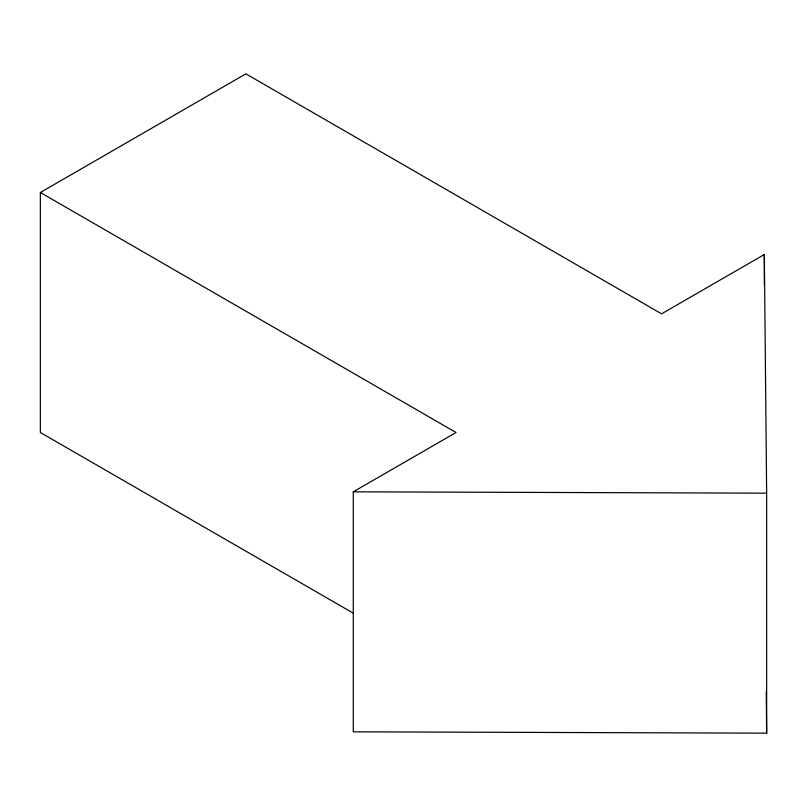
<?xml version="1.0" encoding="UTF-8"?>
<svg xmlns="http://www.w3.org/2000/svg" width="807" height="807" viewBox="0 0 807 807"><rect width="100%" height="100%" fill="white"/><g stroke="black" fill="none" stroke-linecap="round" stroke-linejoin="round"><path stroke-width="1.21" d="M40.35 192.5L245.883 73.841L661.569 313.832L764.34 254.498L766.65 493.168L766.65 733.159L353.274 731.828L353.274 491.826L456.036 432.502L40.35 192.5L40.35 432.502L353.476 613.29M353.274 491.826L766.65 493.168M766.247 691.71L766.65 733.159M764.34 254.498L764.34 284.659"/></g></svg>
